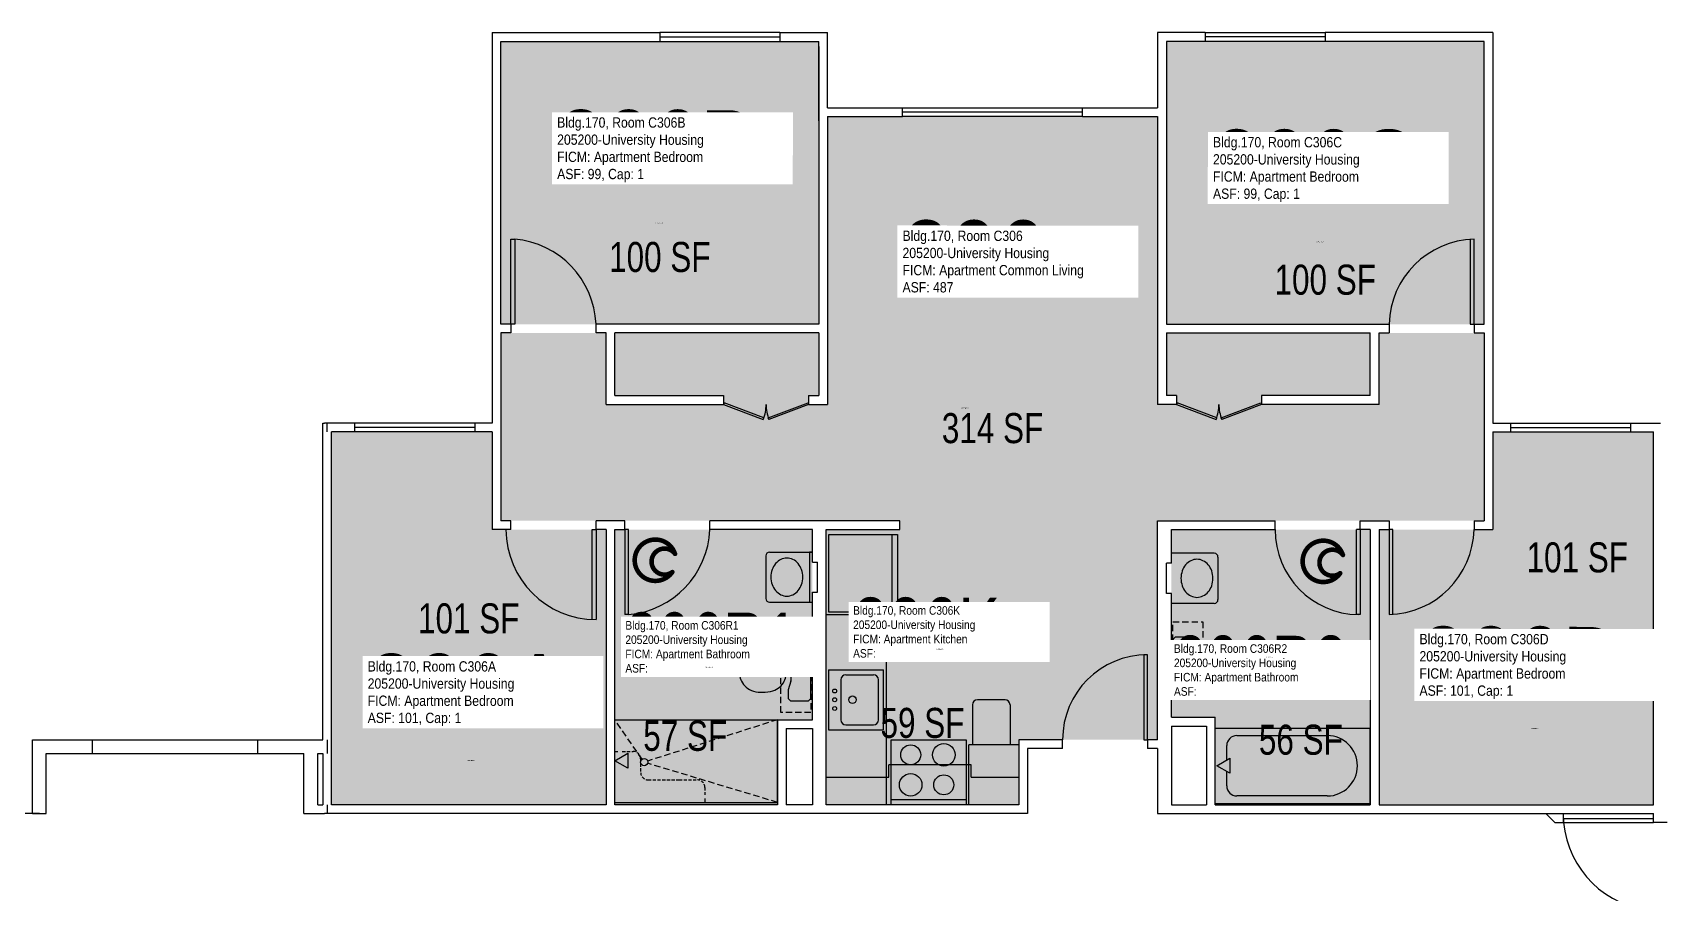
# Model space of a CAD drawing. Header units: inches. Extents: x -54 to 2416, y -88 to 674.
# Drawn here: x 1360 to 2011, y 294 to 638 of the extents above; entities that cross this region are included whole.
import ezdxf
from ezdxf.enums import TextEntityAlignment as Align

# ---------------------------------------------------------------- set-up
doc = ezdxf.new("R2010")
doc.units = ezdxf.units.IN
doc.header["$LTSCALE"] = 10
doc.header["$MEASUREMENT"] = 0
doc.linetypes.add('DASHED2', pattern=[0.375, 0.25, -0.125])
doc.layers.get('0').update_dxf_attribs({"linetype": 'CONTINUOUS'})
for name, color, linetype in [('A-DOOR', 2, 'CONTINUOUS'), ('A-GLAZ', 1, 'CONTINUOUS'), ('A-IDEN-ICON', 4, 'CONTINUOUS'), ('A-IDEN-RNUM', 7, 'CONTINUOUS'), ('A-IDEN-SNUM', 4, 'CONTINUOUS'), ('A-IDEN-VNUM', 4, 'CONTINUOUS'), ('A-WALL', 5, 'CONTINUOUS'), ('AREA-TEXT', 3, 'CONTINUOUS'), ('P-SANR-FIXT', 2, 'CONTINUOUS'), ('Rooms-Category-Color', 7, 'CONTINUOUS'), ('Rooms-College-Color', 7, 'CONTINUOUS'), ('Rooms-Department-Color', 7, 'CONTINUOUS'), ('Rooms-Division-Color', 7, 'CONTINUOUS'), ('Rooms-Information', 7, 'CONTINUOUS')]:
    doc.layers.add(name, color=color, linetype=linetype)
doc.styles.add('CP_AREA', font='arial.ttf', dxfattribs={"height": 15})
doc.styles.add('CP_ROOMSNUMBER', font='arial.ttf', dxfattribs={"height": 1})
doc.styles.add('CP_ROOMVNUMBER', font='arial.ttf', dxfattribs={"width": 0.85, "height": 0.075})

# ---------------------------------------------------------------- blocks, each defined once
blk = doc.blocks.new('CPBATH')
at = {"color": 0, "linetype": 'ByBlock', "const_width": 0.0127}
for points in [[(0.0571, 0.0168, 0.861492), (-0.0551, 0, 1)], [(-0.0551, 0, 0.726902), (0.0487, -0.0337, 1)], [(0.0571, 0.0168, 0.729002), (-0.0084, -0.0042, 1)], [(-0.0084, -0.0042, 0.609468), (0.0487, -0.0337, 1)]]:
    blk.add_lwpolyline(points, format="xyb", dxfattribs=at)
at = {"color": 0, "linetype": 'ByBlock', "const_width": 0.00637}
for points in [[(0.0544, 0.0152, 1), (0.0599, 0.0184, 1)], [(0.0459, -0.0353, 1), (0.0515, -0.0321, 1)]]:
    blk.add_lwpolyline(points, format="xyb", close=True, dxfattribs=at)

msp = doc.modelspace()

# ---------------------------------------------------------------- hatches: boundary and pattern name
at = {"layer": 'Rooms-Category-Color', "true_color": 0x728ef3}
for points in [[(1674.5, 521.48), (1547.5, 521.48), (1547.5, 634.48), (1674.5, 634.48)], [(1813.5, 634.5), (1813.5, 521.5), (1940.5, 521.5), (1940.5, 634.5)], [(1940.5, 518), (1940.5, 443), (1810, 443), (1810, 355.5), (1754.5, 355.5), (1754.5, 439.5), (1706.99, 439.5), (1706.99, 443), (1547.5, 443), (1547.5, 518), (1589.5, 518), (1589.5, 489.5), (1636.5, 489.5), (1636.5, 493), (1593, 493), (1593, 518), (1674.5, 518), (1674.5, 493), (1670.5, 493), (1670.5, 489.5), (1678, 489.5), (1678, 604.5), (1810, 604.5), (1810, 489.5), (1817.5, 489.5), (1817.5, 493), (1813.5, 493), (1813.5, 518), (1895, 518), (1895, 493), (1851.5, 493), (1851.5, 489.5), (1898.5, 489.5), (1898.5, 518)], [(1589.5, 329.5), (1479.75, 329.5), (1479.75, 478.5), (1544, 478.5), (1544, 439.5), (1589.5, 439.5)], [(1944, 478.5), (1944, 439.5), (1898.5, 439.5), (1898.5, 329.5), (2008.25, 329.5), (2008.25, 478.5)], [(1593, 439.5), (1672, 439.5), (1672, 363.5), (1658, 363.5), (1658, 329.5), (1593, 329.5), (1593, 439.5)], [(1677.5, 439.5), (1754.5, 439.5), (1754.5, 329.5), (1677.5, 329.5)], [(1895, 439.5), (1815.5, 439.5), (1815.5, 364.5), (1833, 364.5), (1833, 329.5), (1895, 329.5)]]:
    msp.add_hatch(color=171, dxfattribs=at).paths.add_polyline_path(points)
at = {"layer": 'Rooms-College-Color', "true_color": 0xadadad}
for points in [[(1674.5, 521.48), (1547.5, 521.48), (1547.5, 634.48), (1674.5, 634.48)], [(1813.5, 634.5), (1813.5, 521.5), (1940.5, 521.5), (1940.5, 634.5)], [(1940.5, 518), (1940.5, 443), (1810, 443), (1810, 355.5), (1754.5, 355.5), (1754.5, 439.5), (1706.99, 439.5), (1706.99, 443), (1547.5, 443), (1547.5, 518), (1589.5, 518), (1589.5, 489.5), (1636.5, 489.5), (1636.5, 493), (1593, 493), (1593, 518), (1674.5, 518), (1674.5, 493), (1670.5, 493), (1670.5, 489.5), (1678, 489.5), (1678, 604.5), (1810, 604.5), (1810, 489.5), (1817.5, 489.5), (1817.5, 493), (1813.5, 493), (1813.5, 518), (1895, 518), (1895, 493), (1851.5, 493), (1851.5, 489.5), (1898.5, 489.5), (1898.5, 518)], [(1589.5, 329.5), (1479.75, 329.5), (1479.75, 478.5), (1544, 478.5), (1544, 439.5), (1589.5, 439.5)], [(1944, 478.5), (1944, 439.5), (1898.5, 439.5), (1898.5, 329.5), (2008.25, 329.5), (2008.25, 478.5)], [(1593, 439.5), (1672, 439.5), (1672, 363.5), (1658, 363.5), (1658, 329.5), (1593, 329.5), (1593, 439.5)], [(1677.5, 439.5), (1754.5, 439.5), (1754.5, 329.5), (1677.5, 329.5)], [(1895, 439.5), (1815.5, 439.5), (1815.5, 364.5), (1833, 364.5), (1833, 329.5), (1895, 329.5)]]:
    msp.add_hatch(color=253, dxfattribs=at).paths.add_polyline_path(points)
at = {"layer": 'Rooms-Department-Color', "true_color": 0x604aed}
for points in [[(1674.5, 521.48), (1547.5, 521.48), (1547.5, 634.48), (1674.5, 634.48)], [(1813.5, 634.5), (1813.5, 521.5), (1940.5, 521.5), (1940.5, 634.5)], [(1940.5, 518), (1940.5, 443), (1810, 443), (1810, 355.5), (1754.5, 355.5), (1754.5, 439.5), (1706.99, 439.5), (1706.99, 443), (1547.5, 443), (1547.5, 518), (1589.5, 518), (1589.5, 489.5), (1636.5, 489.5), (1636.5, 493), (1593, 493), (1593, 518), (1674.5, 518), (1674.5, 493), (1670.5, 493), (1670.5, 489.5), (1678, 489.5), (1678, 604.5), (1810, 604.5), (1810, 489.5), (1817.5, 489.5), (1817.5, 493), (1813.5, 493), (1813.5, 518), (1895, 518), (1895, 493), (1851.5, 493), (1851.5, 489.5), (1898.5, 489.5), (1898.5, 518)], [(1589.5, 329.5), (1479.75, 329.5), (1479.75, 478.5), (1544, 478.5), (1544, 439.5), (1589.5, 439.5)], [(1944, 478.5), (1944, 439.5), (1898.5, 439.5), (1898.5, 329.5), (2008.25, 329.5), (2008.25, 478.5)], [(1593, 439.5), (1672, 439.5), (1672, 363.5), (1658, 363.5), (1658, 329.5), (1593, 329.5), (1593, 439.5)], [(1677.5, 439.5), (1754.5, 439.5), (1754.5, 329.5), (1677.5, 329.5)], [(1895, 439.5), (1815.5, 439.5), (1815.5, 364.5), (1833, 364.5), (1833, 329.5), (1895, 329.5)]]:
    msp.add_hatch(color=173, dxfattribs=at).paths.add_polyline_path(points)
at = {"layer": 'Rooms-Division-Color', "true_color": 0x604aed}
for points in [[(1674.5, 521.48), (1547.5, 521.48), (1547.5, 634.48), (1674.5, 634.48)], [(1813.5, 634.5), (1813.5, 521.5), (1940.5, 521.5), (1940.5, 634.5)], [(1940.5, 518), (1940.5, 443), (1810, 443), (1810, 355.5), (1754.5, 355.5), (1754.5, 439.5), (1706.99, 439.5), (1706.99, 443), (1547.5, 443), (1547.5, 518), (1589.5, 518), (1589.5, 489.5), (1636.5, 489.5), (1636.5, 493), (1593, 493), (1593, 518), (1674.5, 518), (1674.5, 493), (1670.5, 493), (1670.5, 489.5), (1678, 489.5), (1678, 604.5), (1810, 604.5), (1810, 489.5), (1817.5, 489.5), (1817.5, 493), (1813.5, 493), (1813.5, 518), (1895, 518), (1895, 493), (1851.5, 493), (1851.5, 489.5), (1898.5, 489.5), (1898.5, 518)], [(1589.5, 329.5), (1479.75, 329.5), (1479.75, 478.5), (1544, 478.5), (1544, 439.5), (1589.5, 439.5)], [(1944, 478.5), (1944, 439.5), (1898.5, 439.5), (1898.5, 329.5), (2008.25, 329.5), (2008.25, 478.5)], [(1593, 439.5), (1672, 439.5), (1672, 363.5), (1658, 363.5), (1658, 329.5), (1593, 329.5), (1593, 439.5)], [(1677.5, 439.5), (1754.5, 439.5), (1754.5, 329.5), (1677.5, 329.5)], [(1895, 439.5), (1815.5, 439.5), (1815.5, 364.5), (1833, 364.5), (1833, 329.5), (1895, 329.5)]]:
    msp.add_hatch(color=173, dxfattribs=at).paths.add_polyline_path(points)

# ---------------------------------------------------------------- linework, layer by layer
at = {"layer": 'A-DOOR'}
for p, q in [((1551.5, 555.5), (1553, 555.5)), ((1551.5, 521.5), (1551.5, 555.5)), ((1553, 555.5), (1553, 521.5)), ((1935, 555.5), (1935, 521.5)), ((1936.5, 521.5), (1936.5, 555.5)), ((1553, 521.5), (1551.5, 521.5)), ((1935, 521.5), (1936.5, 521.5)), ((1636.75, 490.16), (1636.5, 489.5)), ((1636.5, 489.5), (1652.37, 483.41)), ((1652.63, 484.08), (1636.75, 490.16)), ((1654.37, 484.08), (1670.25, 490.16)), ((1670.5, 489.5), (1654.63, 483.41)), ((1670.25, 490.16), (1670.5, 489.5)), ((1817.75, 490.16), (1817.5, 489.5)), ((1817.5, 489.5), (1833.37, 483.41)), ((1833.63, 484.08), (1817.75, 490.16)), ((1835.37, 484.08), (1851.25, 490.16)), ((1851.5, 489.5), (1835.63, 483.41)), ((1851.25, 490.16), (1851.5, 489.5)), ((1652.37, 483.41), (1652.63, 484.08)), ((1654.63, 483.41), (1654.37, 484.08)), ((1833.37, 483.41), (1833.63, 484.08)), ((1835.63, 483.41), (1835.37, 484.08)), ((1584, 403.5), (1584, 439.5)), ((1584, 439.5), (1585.5, 439.5)), ((1585.5, 439.5), (1585.5, 403.5)), ((1598.5, 439.5), (1597, 439.5)), ((1597, 439.5), (1597, 405.5)), ((1598.5, 405.5), (1598.5, 439.5)), ((1891, 439.5), (1889.5, 439.5)), ((1889.5, 405.5), (1889.5, 439.5)), ((1891, 439.5), (1891, 405.5)), ((1904, 439.5), (1902.5, 439.5)), ((1902.5, 439.5), (1902.5, 405.5)), ((1904, 405.5), (1904, 439.5)), ((1598.5, 405.5), (1597, 405.5)), ((1891, 405.5), (1889.5, 405.5)), ((1804.5, 389.5), (1804.5, 355.5)), ((1806, 389.5), (1804.5, 389.5)), ((1806, 355.5), (1806, 389.5)), ((1804.5, 355.5), (1806, 355.5)), ((1972.25, 323.92), (1972.25, 322.5)), ((2008.25, 323.92), (1972.25, 323.92)), ((1972.25, 322.5), (2008.25, 322.5)), ((2008.25, 322.5), (2008.25, 323.92))]:
    msp.add_line(p, q, dxfattribs=at)
for centre, radius, start, end in [((1549.86, 519.97), 35.67, 2.4645, 84.95117), ((1937.46, 520.54), 34.97, 91.57576, 178.42424), ((1636.5, 489.5), 17, 339.02254, 360), ((1670.5, 489.5), 17, 180, 200.97746), ((1817.5, 489.5), 17, 339.02254, 360), ((1851.5, 489.5), 17, 180, 200.97746), ((1585.5, 439.5), 36, 180, 270), ((1595.4, 441), 35.64, 274.99827, 357.58607), ((1890.73, 439.23), 33.73, 179.48339, 269.18088), ((1901.54, 440.46), 34.97, 271.57576, 358.42424), ((1806, 355.5), 34, 90, 180), ((2011.1, 326.13), 39.02, 185.34045, 265.8049)]:
    msp.add_arc(centre, radius, start, end, dxfattribs=at)
at = {"layer": 'A-GLAZ'}
for p, q in [((1659, 638), (1611, 638)), ((1829, 638), (1877, 638)), ((1611, 636.25), (1659, 636.25)), ((1611, 634.5), (1659, 634.5)), ((1877, 636.25), (1829, 636.25)), ((1877, 634.5), (1829, 634.5)), ((1708, 608), (1780, 608)), ((1780, 606.25), (1708, 606.25)), ((1780, 604.5), (1708, 604.5)), ((1537, 482), (1489, 482)), ((1951, 482), (1999, 482)), ((1537, 480.25), (1489, 480.25)), ((1537, 478.5), (1489, 478.5)), ((1951, 480.25), (1999, 480.25)), ((1951, 478.5), (1999, 478.5))]:
    msp.add_line(p, q, dxfattribs=at)
at = {"layer": 'A-WALL'}
for p, q in [((1544, 638), (1544, 482)), ((1544, 638), (1611, 638)), ((1611, 638), (1611, 634.5)), ((1659, 638), (1659, 634.5)), ((1659, 638), (1678, 638)), ((1678, 608), (1678, 638)), ((1829, 638), (1810, 638)), ((1810, 638), (1810, 608)), ((1829, 638), (1829, 634.5)), ((1944, 638), (1877, 638)), ((1877, 638), (1877, 634.5)), ((1944, 638), (1944, 482)), ((1547.5, 634.5), (1611, 634.5)), ((1547.5, 521.5), (1547.5, 634.5)), ((1659, 634.5), (1674.5, 634.5)), ((1674.5, 602.75), (1674.5, 634.5)), ((1674.5, 632.5), (1674.5, 602.75)), ((1829, 634.5), (1813.5, 634.5)), ((1813.5, 634.5), (1813.5, 602.75)), ((1940.5, 634.5), (1877, 634.5)), ((1940.5, 521.5), (1940.5, 634.5)), ((1678, 608), (1708, 608)), ((1708, 604.5), (1708, 608)), ((1780, 608), (1810, 608)), ((1780, 604.5), (1780, 608)), ((1674.5, 602.75), (1674.5, 521.5)), ((1678, 604.5), (1708, 604.5)), ((1678, 604.5), (1678, 489.5)), ((1780, 604.5), (1810, 604.5)), ((1810, 604.5), (1810, 489.5)), ((1813.5, 602.75), (1813.5, 521.5)), ((1551.5, 521.5), (1547.5, 521.5)), ((1551.5, 521.5), (1551.5, 518)), ((1585.5, 518), (1585.5, 521.5)), ((1674.5, 521.5), (1585.5, 521.5)), ((1813.5, 521.5), (1902.5, 521.5)), ((1902.5, 521.5), (1902.5, 518)), ((1936.5, 521.5), (1940.5, 521.5)), ((1936.5, 521.5), (1936.5, 518)), ((1547.5, 518), (1547.5, 482)), ((1551.5, 518), (1547.5, 518)), ((1589.5, 518), (1585.5, 518)), ((1589.5, 489.5), (1589.5, 518)), ((1593, 493), (1593, 518)), ((1674.5, 518), (1593, 518)), ((1674.5, 518), (1674.5, 493)), ((1813.5, 518), (1813.5, 493)), ((1813.5, 518), (1895, 518)), ((1895, 493), (1895, 518)), ((1898.5, 518), (1902.5, 518)), ((1898.5, 489.5), (1898.5, 518)), ((1936.5, 518), (1940.5, 518)), ((1940.5, 518), (1940.5, 482.5)), ((1589.5, 489.5), (1636.5, 489.5)), ((1593, 493), (1636.5, 493)), ((1636.5, 493), (1636.5, 489.5)), ((1670.5, 493), (1674.5, 493)), ((1670.5, 493), (1670.5, 489.5)), ((1670.5, 489.5), (1678, 489.5)), ((1817.5, 489.5), (1810, 489.5)), ((1817.5, 493), (1813.5, 493)), ((1817.5, 493), (1817.5, 489.5)), ((1851.5, 493), (1851.5, 489.5)), ((1895, 493), (1851.5, 493)), ((1898.5, 489.5), (1851.5, 489.5)), ((1476.25, 482), (1477, 482)), ((1476.25, 355.5), (1476.25, 482)), ((1489, 482), (1477, 482)), ((1478, 478.5), (1478, 482)), ((1489, 482), (1489, 478.5)), ((1537, 482), (1537, 478.5)), ((1544, 482), (1537, 482)), ((1547.5, 482.5), (1547.5, 443)), ((1940.5, 482.5), (1940.5, 443)), ((1944, 482), (1951, 482)), ((1951, 482), (1951, 478.5)), ((1999, 482), (1999, 478.5)), ((1999, 482), (2011, 482)), ((1479.75, 329.5), (1479.75, 478.5)), ((1489, 478.5), (1479.75, 478.5)), ((1544, 478.5), (1537, 478.5)), ((1544, 478.5), (1544, 439.5)), ((1944, 478.5), (1951, 478.5)), ((1944, 478.5), (1944, 439.5)), ((1999, 478.5), (2008.25, 478.5)), ((2008.25, 329.5), (2008.25, 478.5)), ((1551.5, 443), (1547.5, 443)), ((1551.5, 439.5), (1551.5, 443)), ((1585.5, 439.5), (1585.5, 443)), ((1585.5, 439.5), (1585.5, 443)), ((1597, 443), (1585.5, 443)), ((1597, 439.5), (1597, 443)), ((1631, 439.5), (1631, 443)), ((1677.5, 443), (1631, 443)), ((1706.99, 443), (1677.5, 443)), ((1706.99, 439.5), (1706.99, 443)), ((1810, 443), (1857, 443)), ((1810, 355.5), (1810, 443)), ((1857, 439.5), (1857, 443)), ((1891, 443), (1902.5, 443)), ((1891, 439.5), (1891, 443)), ((1891, 439.5), (1891, 443)), ((1902.5, 443), (1902.5, 439.5)), ((1936.5, 443), (1936.5, 439.5)), ((1936.5, 443), (1940.5, 443)), ((1551.5, 439.5), (1544, 439.5)), ((1589.5, 439.5), (1585.5, 439.5)), ((1589.5, 439.5), (1589.5, 329.5)), ((1593, 439.5), (1597, 439.5)), ((1593, 329.5), (1593, 439.5)), ((1672, 439.5), (1631, 439.5)), ((1654.37, 439.5), (1635, 439.5)), ((1672, 426.5), (1672, 439.5)), ((1677.5, 329.5), (1677.5, 439.5)), ((1677.5, 439.5), (1706.99, 439.5)), ((1815.5, 426), (1815.5, 439.5)), ((1815.5, 439.5), (1857, 439.5)), ((1895, 439.5), (1891, 439.5)), ((1895, 439.5), (1895, 329.5)), ((1898.5, 439.5), (1902.5, 439.5)), ((1898.5, 439.5), (1898.5, 329.5)), ((1936.5, 439.5), (1944, 439.5)), ((1670.89, 430.5), (1670.89, 410.5)), ((1672, 430.5), (1670.89, 430.5)), ((1672, 426.5), (1674.01, 426.5)), ((1674.01, 414.5), (1674.01, 426.5)), ((1815.5, 426), (1813.5, 426)), ((1813.5, 414), (1813.5, 426)), ((1670.89, 410.5), (1672, 410.5)), ((1672, 414.5), (1674.01, 414.5)), ((1672, 363.5), (1672, 414.5)), ((1815.5, 414), (1813.5, 414)), ((1815.5, 364.5), (1815.5, 414)), ((1815.5, 364.5), (1833, 364.5)), ((1833, 329.5), (1833, 364.5)), ((1658, 363.5), (1658, 329.5)), ((1658, 363.5), (1672, 363.5)), ((1661.5, 360), (1672, 360)), ((1661.5, 360), (1661.5, 329.5)), ((1672, 360), (1672, 329.5)), ((1815.5, 361), (1829.5, 361)), ((1815.5, 361), (1815.5, 329.5)), ((1829.5, 361), (1829.5, 329.5)), ((1360.25, 326), (1360.25, 355.5)), ((1360.25, 355.5), (1384.25, 355.5)), ((1384.25, 355.5), (1450.25, 355.5)), ((1384.25, 350), (1384.25, 355.5)), ((1450.25, 355.5), (1476.25, 355.5)), ((1450.25, 350), (1450.25, 355.5)), ((1478, 355.5), (1478, 350)), ((1772, 355.5), (1754.5, 355.5)), ((1754.5, 355.5), (1754.5, 329.5)), ((1772, 352), (1758, 352)), ((1758, 352), (1758, 326)), ((1772, 352), (1772, 355.5)), ((1806, 355.5), (1806, 352)), ((1810, 355.5), (1806, 355.5)), ((1810, 352), (1806, 352)), ((1810, 352), (1810, 326)), ((1365.75, 350), (1384.25, 350)), ((1365.75, 326), (1365.75, 350)), ((1384.25, 350), (1450.25, 350)), ((1450.25, 350), (1468.75, 350)), ((1468.75, 326), (1468.75, 350)), ((1474.25, 350), (1476.25, 350)), ((1474.25, 329.5), (1474.25, 350)), ((1476.25, 350), (1476.25, 329.5)), ((1363, 326), (1345.75, 326)), ((1360.25, 326), (1365.75, 326)), ((1468.75, 326), (1476.25, 326)), ((1474.25, 329.5), (1476.25, 329.5)), ((1476.25, 326), (1477, 326)), ((1758, 326), (1477, 326)), ((1478, 329.5), (1478, 326)), ((1478, 329.5), (1478, 326)), ((1589.5, 329.5), (1479.75, 329.5)), ((1658, 329.5), (1593, 329.5)), ((1672, 329.5), (1661.5, 329.5)), ((1754.5, 329.5), (1677.5, 329.5)), ((1810, 326), (2008.25, 326)), ((1815.5, 329.5), (1829.5, 329.5)), ((1833, 329.5), (1895, 329.5)), ((1898.5, 329.5), (2008.25, 329.5)), ((1968.75, 322.5), (1965.25, 326)), ((1972.25, 322.5), (1972.25, 326)), ((2008.25, 322.5), (2008.25, 326)), ((1968.75, 322.5), (1972.25, 322.5)), ((2013.75, 322.5), (2008.25, 322.5))]:
    msp.add_line(p, q, dxfattribs=at)
at = {"layer": 'P-SANR-FIXT'}
for p, q in [((1678.5, 437.5), (1706, 437.5)), ((1678.5, 406.5), (1678.5, 437.5)), ((1703.75, 437.5), (1703.75, 406.5)), ((1706, 437.5), (1706, 406.5)), ((1654.89, 430.5), (1672.01, 430.5)), ((1832.62, 430), (1815.5, 430)), ((1653.39, 429), (1653.39, 412)), ((1834.12, 428.5), (1834.12, 411.5)), ((1654.89, 410.5), (1672.01, 410.5)), ((1832.62, 410), (1815.5, 410)), ((1677.5, 405.5), (1701.5, 405.5)), ((1706, 406.5), (1678.5, 406.5)), ((1701.5, 405.5), (1701.5, 329.5)), ((1717.5, 404), (1701.5, 404)), ((1719.5, 391), (1719.5, 402)), ((1662.37, 390.83), (1662.37, 387.5)), ((1663.37, 392), (1662.5, 391.12)), ((1670.37, 392), (1663.37, 392)), ((1671.25, 391.12), (1670.37, 392)), ((1671.37, 372), (1671.37, 390.83)), ((1816.12, 376.59), (1816.12, 395.41)), ((1816.25, 395.71), (1817, 396.46)), ((1817.3, 396.59), (1824.12, 396.59)), ((1824.12, 396.59), (1825, 395.71)), ((1825.11, 392.03), (1824.14, 388.64)), ((1825.12, 395.41), (1825.12, 392.15)), ((1662.37, 387.5), (1663.36, 384.06)), ((1717.5, 389), (1701.5, 389)), ((1824.12, 388.53), (1824.12, 383.65)), ((1663.36, 378.94), (1662.37, 375.5)), ((1663.37, 383.94), (1663.37, 379.06)), ((1678.4, 383.46), (1678.4, 359.46)), ((1678.4, 383.46), (1700.4, 383.46)), ((1683.4, 379.46), (1683.4, 363.46)), ((1685.4, 381.46), (1696.4, 381.46)), ((1698.4, 363.46), (1698.4, 379.46)), ((1700.4, 359.46), (1700.4, 383.46)), ((1824.14, 383.53), (1825.11, 380.14)), ((1825.12, 380.03), (1825.12, 376.59)), ((1662.37, 375.5), (1662.37, 372)), ((1662.37, 372), (1663.25, 371.12)), ((1663.55, 371), (1670.2, 371)), ((1670.5, 371.12), (1671.37, 372)), ((1749, 371.5), (1738, 371.5)), ((1817, 375.71), (1816.12, 376.59)), ((1823.95, 375.59), (1817.3, 375.59)), ((1825.12, 376.59), (1824.25, 375.71)), ((1736, 369.5), (1736, 353.5)), ((1751, 369.5), (1751, 353.5)), ((1593, 363.5), (1658, 363.5)), ((1593, 330.5), (1593, 363.5)), ((1658, 330.5), (1658, 363.5)), ((1678.4, 359.46), (1700.4, 359.46)), ((1685.4, 361.46), (1696.4, 361.46)), ((1833, 360.12), (1895, 360.12)), ((1833, 330.12), (1833, 360.12)), ((1895, 330.12), (1895, 360.12)), ((1703.5, 355.5), (1733.5, 355.5)), ((1703.5, 329.5), (1703.5, 355.5)), ((1733.5, 355.5), (1733.5, 329.5)), ((1754.5, 353.5), (1734.5, 353.5)), ((1837.64, 347.44), (1837.64, 353.16)), ((1841.66, 357.17), (1877.81, 357.17)), ((1593, 347.13), (1598.2, 350.13)), ((1598.2, 344.13), (1593, 347.13)), ((1598.2, 350.13), (1598.2, 344.13)), ((1702.57, 340.57), (1702.57, 345.5)), ((1735.5, 345.5), (1702.57, 345.5)), ((1735.5, 340.57), (1735.5, 345.5)), ((1833.62, 345.12), (1838.82, 348.12)), ((1838.82, 342.12), (1833.62, 345.12)), ((1838.82, 348.12), (1838.82, 342.12)), ((1677.5, 340.57), (1702.57, 340.57)), ((1735.5, 340.57), (1754.5, 340.57)), ((1837.64, 337.09), (1837.64, 342.81)), ((1877.81, 333.07), (1841.66, 333.07)), ((1593, 330.5), (1658, 330.5)), ((1733.5, 331.58), (1703.5, 331.58)), ((1833, 330.12), (1895, 330.12))]:
    msp.add_line(p, q, dxfattribs=at)
at = {"layer": 'P-SANR-FIXT', "linetype": 'DASHED2'}
for p, q in [((1816.12, 402.62), (1828.12, 402.62)), ((1816.12, 372.62), (1816.12, 402.62)), ((1828.12, 402.62), (1828.12, 372.62)), ((1659.37, 396.41), (1671.37, 396.41)), ((1659.37, 366.41), (1659.37, 396.41)), ((1671.37, 396.41), (1671.37, 366.41)), ((1828.12, 372.62), (1816.12, 372.62)), ((1671.37, 366.41), (1659.37, 366.41)), ((1603.91, 347.7), (1593, 363.5)), ((1658, 363.5), (1606.09, 347.01)), ((1658, 330.5), (1606.09, 346.12))]:
    msp.add_line(p, q, dxfattribs=at)
at = {"layer": 'P-SANR-FIXT', "linetype": 'Continuous'}
msp.add_line((1734.5, 329.5), (1734.5, 353.5), dxfattribs=at)
at = {"layer": 'P-SANR-FIXT', "linetype": 'DASHED2', "ltscale": 0.5}
for p, q in [((1593, 350.87), (1594.5, 350.87)), ((1596, 350.87), (1600.33, 350.87)), ((1603.33, 347.87), (1603.33, 342.5)), ((1606.33, 339.5), (1618.67, 339.5)), ((1618.67, 339.5), (1626, 339.5)), ((1629, 336.5), (1629, 333.5)), ((1629, 332), (1629, 330.5))]:
    msp.add_line(p, q, dxfattribs=at)
at = {"layer": 'P-SANR-FIXT'}
for centre, radius in [((1680.9, 375), 0.791), ((1680.9, 371.5), 0.791), ((1688.03, 371.5), 1.5), ((1680.9, 368), 0.791), ((1711.28, 349.5), 4), ((1724.5, 349.5), 4.5), ((1604.75, 346.57), 1.41), ((1711.28, 337.51), 4.5), ((1724.5, 337.51), 4)]:
    msp.add_circle(centre, radius, dxfattribs=at)
for centre, radius, start, end in [((1654.89, 429), 1.5, 90, 180), ((1832.62, 428.5), 1.5, 360, 90), ((1664.39, 420.5), 9, 160.77064, 180), ((1663.12, 420.94), 7.65, 139.89909, 160.77064), ((1662.31, 421.63), 6.59, 116.19159, 139.89909), ((1661.79, 422.68), 5.42, 90, 116.19159), ((1661.79, 422.68), 5.42, 63.80841, 90), ((1661.27, 421.63), 6.59, 40.10091, 63.80841), ((1660.46, 420.94), 7.65, 19.22936, 40.10091), ((1659.19, 420.5), 9, 360, 19.22936), ((1827.05, 420.44), 7.65, 139.89909, 160.77064), ((1826.24, 421.13), 6.59, 116.19159, 139.89909), ((1825.72, 422.18), 5.42, 90, 116.19159), ((1825.72, 422.18), 5.42, 63.80841, 90), ((1825.21, 421.13), 6.59, 40.10091, 63.80841), ((1824.4, 420.44), 7.65, 19.22936, 40.10091), ((1664.39, 420.5), 9, 180, 199.22936), ((1663.12, 420.06), 7.65, 199.22936, 220.10091), ((1660.46, 420.06), 7.65, 319.89909, 340.77064), ((1659.19, 420.5), 9, 340.77064, 360), ((1828.33, 420), 9, 160.77064, 180), ((1828.33, 420), 9, 180, 199.22936), ((1827.05, 419.56), 7.65, 199.22936, 220.10091), ((1824.4, 419.56), 7.65, 319.89909, 340.77064), ((1823.12, 420), 9, 360, 19.22936), ((1823.12, 420), 9, 340.77064, 360), ((1654.89, 412), 1.5, 180, 270), ((1662.31, 419.37), 6.59, 220.10091, 243.80841), ((1661.79, 418.32), 5.42, 243.80841, 270), ((1661.79, 418.32), 5.42, 270, 296.19159), ((1661.27, 419.37), 6.59, 296.19159, 319.89909), ((1826.24, 418.87), 6.59, 220.10091, 243.80841), ((1825.72, 417.82), 5.42, 243.80841, 270), ((1825.72, 417.82), 5.42, 270, 296.19159), ((1825.21, 418.87), 6.59, 296.19159, 319.89909), ((1832.62, 411.5), 1.5, 270, 360), ((1717.5, 402), 2, 360, 90), ((1662.79, 390.83), 0.418, 135, 180), ((1670.96, 390.83), 0.418, 360, 45), ((1717.5, 391), 2, 270, 360), ((1816.54, 395.41), 0.418, 135, 180), ((1817.3, 396.17), 0.418, 90, 135), ((1824.71, 395.41), 0.418, 360, 45), ((1833.23, 385.43), 7.26, 129.47246, 153.29881), ((1834.08, 384.41), 8.59, 108.83538, 129.47246), ((1834.62, 382.79), 10.29, 90, 108.83538), ((1834.62, 382.79), 10.29, 71.16462, 90), ((1835.17, 384.41), 8.59, 50.52754, 71.16462), ((1836.02, 385.43), 7.26, 26.70119, 50.52754), ((1648.8, 381.5), 5.8, 153.29881, 180), ((1650.1, 380.84), 7.26, 129.47246, 153.29881), ((1650.95, 379.82), 8.59, 108.83538, 129.47246), ((1652.1, 374.24), 14.26, 89.98482, 105.98029), ((1652.11, 373.08), 15.42, 74.63676, 90.01742), ((1653.42, 379.82), 8.59, 50.52754, 71.16462), ((1654.27, 380.84), 7.26, 26.70119, 50.52754), ((1655.57, 381.5), 5.8, 360, 26.70119), ((1662.96, 383.94), 0.418, 360, 15.9454), ((1824.54, 388.53), 0.418, 164.0546, 180), ((1831.93, 386.09), 5.8, 153.29881, 180), ((1831.93, 386.09), 5.8, 180, 206.70119), ((1837.32, 386.09), 5.8, 360, 26.70119), ((1837.32, 386.09), 5.8, 333.29881, 360), ((1648.8, 381.5), 5.8, 180, 206.70119), ((1650.1, 382.16), 7.26, 206.70119, 230.52754), ((1654.27, 382.16), 7.26, 309.47246, 333.29881), ((1655.57, 381.5), 5.8, 333.29881, 360), ((1662.96, 379.06), 0.418, 344.0546, 360), ((1685.4, 379.46), 2, 90, 180), ((1696.4, 379.46), 2, 360, 90), ((1824.54, 383.65), 0.418, 180, 195.9454), ((1824.71, 380.03), 0.418, 360, 15.9454), ((1833.23, 386.74), 7.26, 206.70119, 230.52754), ((1834.08, 387.77), 8.59, 230.52754, 251.16462), ((1834.62, 389.38), 10.29, 251.16462, 270), ((1835.14, 386.94), 7.87, 266.22456, 288.83538), ((1834.64, 388.42), 9.43, 288.83538, 309.47246), ((1836.02, 386.74), 7.26, 309.47246, 333.29881), ((1651.48, 383.83), 9.43, 230.52754, 251.16462), ((1651.49, 385.7), 11.22, 254.23957, 273.17301), ((1652.11, 389.92), 15.42, 269.98258, 285.36324), ((1653.42, 383.18), 8.59, 288.83538, 309.47246), ((1663.55, 371.42), 0.418, 225, 270), ((1670.2, 371.42), 0.418, 270, 315), ((1738, 369.5), 2, 90, 180), ((1749, 369.5), 2, 360, 90), ((1817.3, 376), 0.418, 225, 270), ((1823.95, 376), 0.418, 270, 315), ((1685.4, 363.46), 2, 180, 270), ((1696.4, 363.46), 2, 270, 360), ((1841.66, 353.16), 4.02, 90, 180), ((1877.81, 345.12), 12.05, 270, 90), ((1841.66, 337.09), 4.02, 180, 270)]:
    msp.add_arc(centre, radius, start, end, dxfattribs=at)
at = {"layer": 'P-SANR-FIXT', "linetype": 'DASHED2', "ltscale": 0.5}
for centre, start, end in [((1600.33, 347.87), 360, 90), ((1606.33, 342.5), 180, 270), ((1626, 336.5), 360, 90)]:
    msp.add_arc(centre, 3, start, end, dxfattribs=at)

# ---------------------------------------------------------------- block references
at = {"layer": 'A-IDEN-ICON', "xscale": 144.0000000054812, "yscale": 144.0000000054812, "zscale": 144.0000000054812, "rotation": 0.9568004009583855}
for p in [(1608.89, 427.22), (1875.89, 426.78)]:
    msp.add_blockref('CPBATH', p, dxfattribs=at)

# ---------------------------------------------------------------- texts
at = {"layer": 'A-IDEN-RNUM', "style": 'CP_ROOMSNUMBER'}
for s, rotation, p in [('0306-B0', 359.98, (1609.35, 561.74)), ('0306-C0', 359.97609, (1873.57, 554.28)), ('0306-00', 359.98, (1731.55, 487.77)), ('0306-D0', 359.98, (1959.31, 359.81)), ('0306-A0', 359.97609, (1534.18, 347.09))]:
    msp.add_text(s, height=0.36, rotation=rotation, dxfattribs=at).set_placement(p)
for s, p in [('0306-K0', (1721.47, 391.55)), ('0306-R1', (1629.36, 384.37)), ('0306-R2', (1853.23, 388.38))]:
    msp.add_text(s, height=0.36, dxfattribs=at).set_placement(p)
at = {"layer": 'A-IDEN-SNUM', "style": 'CP_ROOMSNUMBER'}
for s, rotation, p in [('1700C306B0', 359.98, (1609.35, 561.74)), ('1700C306C0', 359.97609, (1873.57, 554.28)), ('1700C30600', 359.98, (1731.55, 487.77)), ('1700C306D0', 359.98, (1959.31, 359.81)), ('1700C306A0', 359.97609, (1534.18, 347.09))]:
    msp.add_text(s, height=0.36, rotation=rotation, dxfattribs=at).set_placement(p)
for s, p in [('1700C306K0', (1721.47, 391.55)), ('1700C306R1', (1629.36, 384.37)), ('1700C306R2', (1853.23, 388.38))]:
    msp.add_text(s, height=0.36, dxfattribs=at).set_placement(p)
at = {"layer": 'A-IDEN-VNUM', "style": 'CP_ROOMVNUMBER', "width": 0.85}
for s, rotation, p in [('306B', 359.97609, (1569.95, 578.22)), ('306C', 359.97609, (1832.12, 570.35)), ('306', 359.97609, (1708.01, 534.14)), ('306D', 359.97609, (1914.67, 371.85)), ('306A', 359.98014, (1494.21, 360.96))]:
    msp.add_text(s, height=28.8, rotation=rotation, dxfattribs=at).set_placement(p)
at = {"layer": 'A-IDEN-VNUM', "style": 'CP_ROOMVNUMBER'}
for s, width, p in [('306K', 0.75, (1688.27, 388.26)), ('306R1', 0.7, (1597.23, 382.3)), ('306R2', 0.7, (1816.53, 373.04))]:
    msp.add_text(s, height=24, dxfattribs=dict(at, width=width)).set_placement(p)
at = {"layer": 'AREA-TEXT', "style": 'CP_AREA', "width": 0.75}
for s, p in [('100 SF', (1611, 548.37)), ('100 SF', (1877, 539.3)), ('314 SF', (1744, 480)), ('101 SF', (1977.75, 428.38)), ('101 SF', (1534.62, 404)), ('59 SF', (1716, 362.25)), ('57 SF', (1621.15, 357.09)), ('56 SF', (1867.25, 355.54))]:
    msp.add_text(s, height=12, dxfattribs=at).set_placement(p, align=Align.MIDDLE_CENTER)

# ---------------------------------------------------------------- next in the draw order: texts
at = {"layer": 'Rooms-Information', "char_height": 4.1143, "width": 92.16, "attachment_point": 7, "style": 'CP_ROOMVNUMBER', "bg_fill": 3, "box_fill_scale": 1.5, "bg_fill_color": 256, "bg_fill_true_color": 13158600, "bg_fill_transparency": 0}
for s, insert, rotation in [('Bldg.170, Room C306B^M^J205200-University Housing^M^JFICM: Apartment Bedroom^M^JASF: 99, Cap: 1', (1569.95, 578.22), 359.97609), ('Bldg.170, Room C306C^M^J205200-University Housing^M^JFICM: Apartment Bedroom^M^JASF: 99, Cap: 1', (1832.12, 570.35), 359.97609), ('Bldg.170, Room C306^M^J205200-University Housing^M^JFICM: Apartment Common Living^M^JASF: 487', (1708.01, 534.14), 359.97609), ('Bldg.170, Room C306D^M^J205200-University Housing^M^JFICM: Apartment Bedroom^M^JASF: 101, Cap: 1', (1914.67, 371.85), 359.97609), ('Bldg.170, Room C306A^M^J205200-University Housing^M^JFICM: Apartment Bedroom^M^JASF: 101, Cap: 1', (1494.21, 360.96), 359.98014)]:
    msp.add_mtext(s, dxfattribs=dict(at, insert=insert, rotation=rotation))
at = {"layer": 'Rooms-Information', "char_height": 3.4286, "width": 76.8, "attachment_point": 7, "style": 'CP_ROOMVNUMBER', "bg_fill": 3, "box_fill_scale": 1.5, "bg_fill_color": 256, "bg_fill_true_color": 13158600, "bg_fill_transparency": 0}
for s, insert in [('Bldg.170, Room C306K^M^J205200-University Housing^M^JFICM: Apartment Kitchen^M^JASF: ', (1688.27, 388.26)), ('Bldg.170, Room C306R1^M^J205200-University Housing^M^JFICM: Apartment Bathroom^M^JASF: ', (1597.23, 382.3)), ('Bldg.170, Room C306R2^M^J205200-University Housing^M^JFICM: Apartment Bathroom^M^JASF: ', (1816.53, 373.04))]:
    msp.add_mtext(s, dxfattribs=dict(at, insert=insert))

doc.saveas('drawing.dxf')
